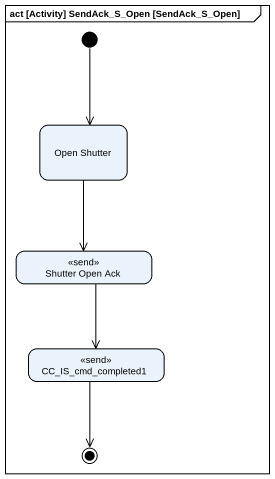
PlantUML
@startuml
mainframe act [Activity] SendAck_S_Open [SendAck_S_Open]
hide empty description
state "Open Shutter" as Open_Shutter
state "Shutter Open Ack" as Shutter_Open_Ack <<send>>
state CC_IS_cmd_completed1 <<send>>
[*] --> Open_Shutter
Open_Shutter --> Shutter_Open_Ack
Shutter_Open_Ack --> CC_IS_cmd_completed1
CC_IS_cmd_completed1 --> [*]
@enduml
